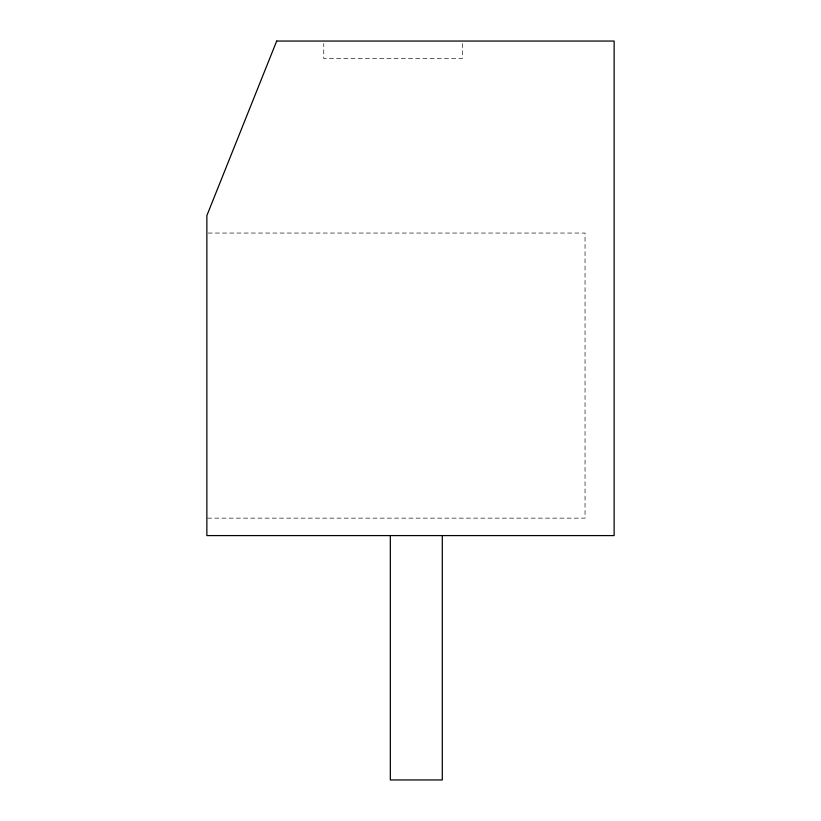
<?xml version="1.0" encoding="UTF-8"?>
<svg xmlns="http://www.w3.org/2000/svg" width="821" height="821" viewBox="0 0 821 821"><rect width="100%" height="100%" fill="white"/><g stroke="black" fill="none" stroke-linecap="round" stroke-linejoin="round"><path stroke-width="0.62" stroke-dasharray="4.11 3.08" d="M208.144 233.051L585.045 233.051L585.045 518.133L206.861 518.133M462.336 43.544L462.336 58.507L323.761 58.507L323.761 43.544"/><path stroke-width="1.23" d="M442.303 535.59L442.303 779.95L390.334 779.95L390.334 535.59M276.687 41.05L206.861 215.595L206.861 535.59L614.139 535.59L614.139 41.05L276.687 41.05"/></g></svg>
